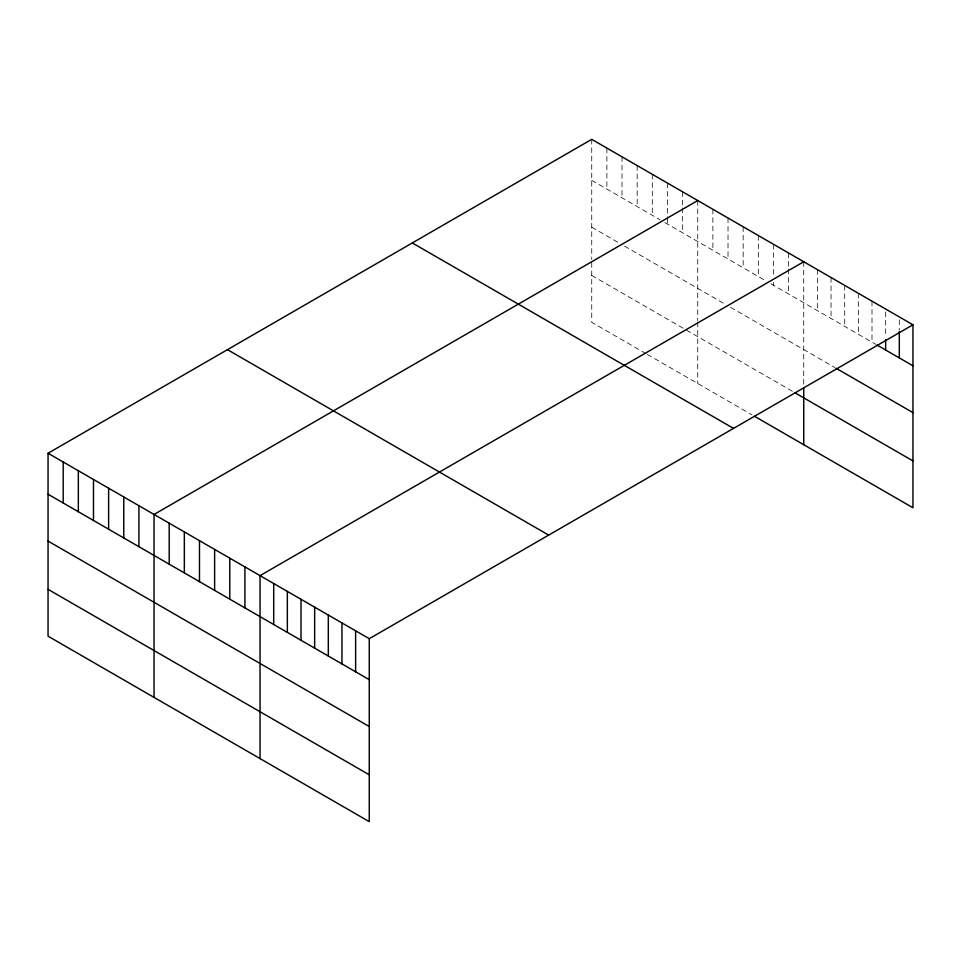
<?xml version="1.0" encoding="UTF-8"?>
<svg xmlns="http://www.w3.org/2000/svg" width="961" height="961" viewBox="0 0 961 961"><rect width="100%" height="100%" fill="white"/><g stroke="black" fill="none" stroke-linecap="round" stroke-linejoin="round"><path stroke-width="0.72" stroke-dasharray="4.8 3.6" d="M591.736 139.345L591.736 259.362M591.736 180.332L659.883 219.673M664.928 222.592L765.881 280.876M770.926 283.795L875.723 344.29M591.736 227.18L619.497 243.217M624.542 246.124L725.495 304.409M730.552 307.328L834.761 367.498M591.736 275.459L685.121 329.371M686.382 330.091L792.381 391.295M645.996 353.636L591.736 322.307L591.736 260.827M647.258 354.357L751.995 414.828M899.304 319.845L899.304 330.091M885.646 311.965L885.646 336.855M871.999 301.153L871.999 342.14M858.341 293.273L858.341 334.26M844.695 285.393L844.695 326.38M831.037 277.513L831.037 318.499M817.391 269.633L817.391 310.619M803.732 261.752L803.732 386.154M788.597 253.007L788.597 267.639M788.597 269.104L788.597 293.994M773.449 244.262L773.449 276.468M773.449 282.318L773.449 285.249M758.313 235.517L758.313 276.504M743.165 226.772L743.165 267.759M728.018 218.039L728.018 259.014M712.882 209.294L712.882 250.28M697.734 200.549L697.734 320.566M697.734 322.031L697.734 383.499M682.598 191.804L682.598 206.447M682.598 207.912L682.598 232.79M667.451 183.058L667.451 216.73M667.451 218.195L667.451 224.045M652.303 174.325L652.303 215.3M637.167 165.58L637.167 206.567M622.019 156.835L622.019 197.822M606.884 148.09L606.884 189.077"/><path stroke-width="1.44" d="M912.95 324.806L369.264 638.693L369.264 821.655L48.05 636.194L48.05 453.244L591.736 139.345L912.95 324.806L912.95 507.756L754.517 416.293M697.734 200.549L154.048 514.447L154.048 697.398M803.732 261.752L260.047 575.639L260.047 758.601M876.961 345.011L912.95 365.781M836.01 368.207L912.95 412.629M794.903 392.749L912.95 460.908M412.317 242.941L733.531 428.39M227.469 349.66L548.683 535.109M48.05 453.244L369.264 638.693M48.05 494.23L369.264 679.679M48.05 541.079L369.264 726.528M48.05 589.345L369.264 774.794M899.304 331.557L899.304 357.9M885.646 339.774L885.646 350.02M803.732 387.607L803.732 444.703M355.618 630.812L355.618 671.799M341.96 622.932L341.96 663.919M328.314 615.052L328.314 656.039M314.655 607.172L314.655 648.158M301.009 599.292L301.009 640.266M287.351 591.411L287.351 632.386M273.705 583.519L273.705 624.506M244.911 566.906L244.911 607.881M229.763 558.161L229.763 599.135M214.627 549.416L214.627 590.402M199.48 540.671L199.48 581.657M184.332 531.926L184.332 572.912M169.196 523.192L169.196 564.167M138.913 505.702L138.913 546.689M123.765 496.957L123.765 537.944M108.617 488.212L108.617 529.199M93.481 479.479L93.481 520.454M78.334 470.734L78.334 511.708M63.198 461.989L63.198 502.975"/></g></svg>
